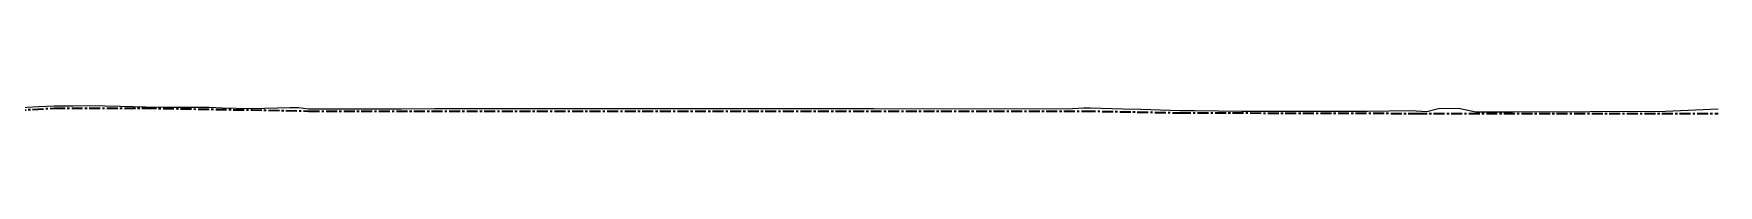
# Model space of a CAD drawing. Extents: x 525858 to 564773, y 2370984 to 2400075.
# Drawn here: x 561700 to 563618, y 2392221 to 2392230 of the extents above; entities that cross this region are included whole.
import ezdxf

# ---------------------------------------------------------------- set-up
doc = ezdxf.new("R2010")
doc.units = 0
doc.linetypes.add('CENTER', pattern=[2, 1.25, -0.25, 0.25, -0.25])
doc.layers.add('pipe_cen', color=1, linetype='CENTER')
doc.layers.add('地形剖面', color=4, linetype='CONTINUOUS')

msp = doc.modelspace()

# ---------------------------------------------------------------- linework, layer by layer
at = {"layer": 'pipe_cen', "linetype": 'CENTER', "lineweight": 35, "ltscale": 10}
msp.add_lwpolyline([(561678.774447, 2392224.622479), (561723.215356, 2392227.299262), (561827.198104, 2392227.299262), (562012.965982, 2392223.966319), (562896.545363, 2392223.966319), (563005.107706, 2392221.935841), (563273.987252, 2392221.27039), (563618.116374, 2392221.27039)], dxfattribs=at)
at = {"layer": '地形剖面', "linetype": 'Continuous', "lineweight": -3}
msp.add_lwpolyline([(561678.774374, 2392227.50435), (561705.267374, 2392228.94635), (561723.215374, 2392229.84635), (561723.215374, 2392229.84635), (561723.215374, 2392229.84635), (561723.215374, 2392229.84635), (561744.591374, 2392230.04635), (561770.531374, 2392230.14635), (561781.394374, 2392229.87835), (561798.948374, 2392229.44635), (561827.198374, 2392228.84635), (561827.198374, 2392228.84635), (561827.198374, 2392228.84635), (561847.512374, 2392228.44635), (561847.512374, 2392228.44635), (561883.060374, 2392228.44635), (561899.619374, 2392228.34635), (561899.619374, 2392228.34635), (561914.444374, 2392227.44635), (561946.872374, 2392226.97635), (561948.937374, 2392226.94635), (561991.458374, 2392228.04635), (562001.558374, 2392228.04635), (562012.966374, 2392226.44635), (562012.966374, 2392226.44635), (562012.966374, 2392226.44635), (562012.966374, 2392226.44635), (562067.609374, 2392226.54635), (562118.581374, 2392226.64635), (562156.376374, 2392226.94635), (562156.376374, 2392226.94635), (562172.141374, 2392226.94635), (562656.668374, 2392226.67135), (562876.623374, 2392226.54635), (562895.375374, 2392227.44635), (562896.545374, 2392227.44635), (562896.545374, 2392227.44635), (562903.113374, 2392227.44635), (562940.146374, 2392226.34635), (562960.706374, 2392226.04635), (562960.706374, 2392226.04635), (563005.107374, 2392224.55335), (563005.107374, 2392224.55335), (563005.107374, 2392224.55335), (563005.319374, 2392224.54635), (563021.906374, 2392224.54635), (563075.066374, 2392223.94635), (563089.263374, 2392223.74635), (563193.560374, 2392223.74635), (563218.547374, 2392223.64635), (563268.118374, 2392224.54635), (563273.987374, 2392224.22435), (563273.987374, 2392224.22435), (563273.987374, 2392224.22435), (563286.358374, 2392223.54635), (563299.412374, 2392226.94635), (563322.146374, 2392227.04635), (563342.203374, 2392223.06635), (563342.203374, 2392223.06635), (563383.640374, 2392223.06635), (563472.025374, 2392223.40635), (563558.000374, 2392223.80635), (563558.000374, 2392223.80635), (563618.116374, 2392226.54635)], dxfattribs=at)

doc.saveas('drawing.dxf')
